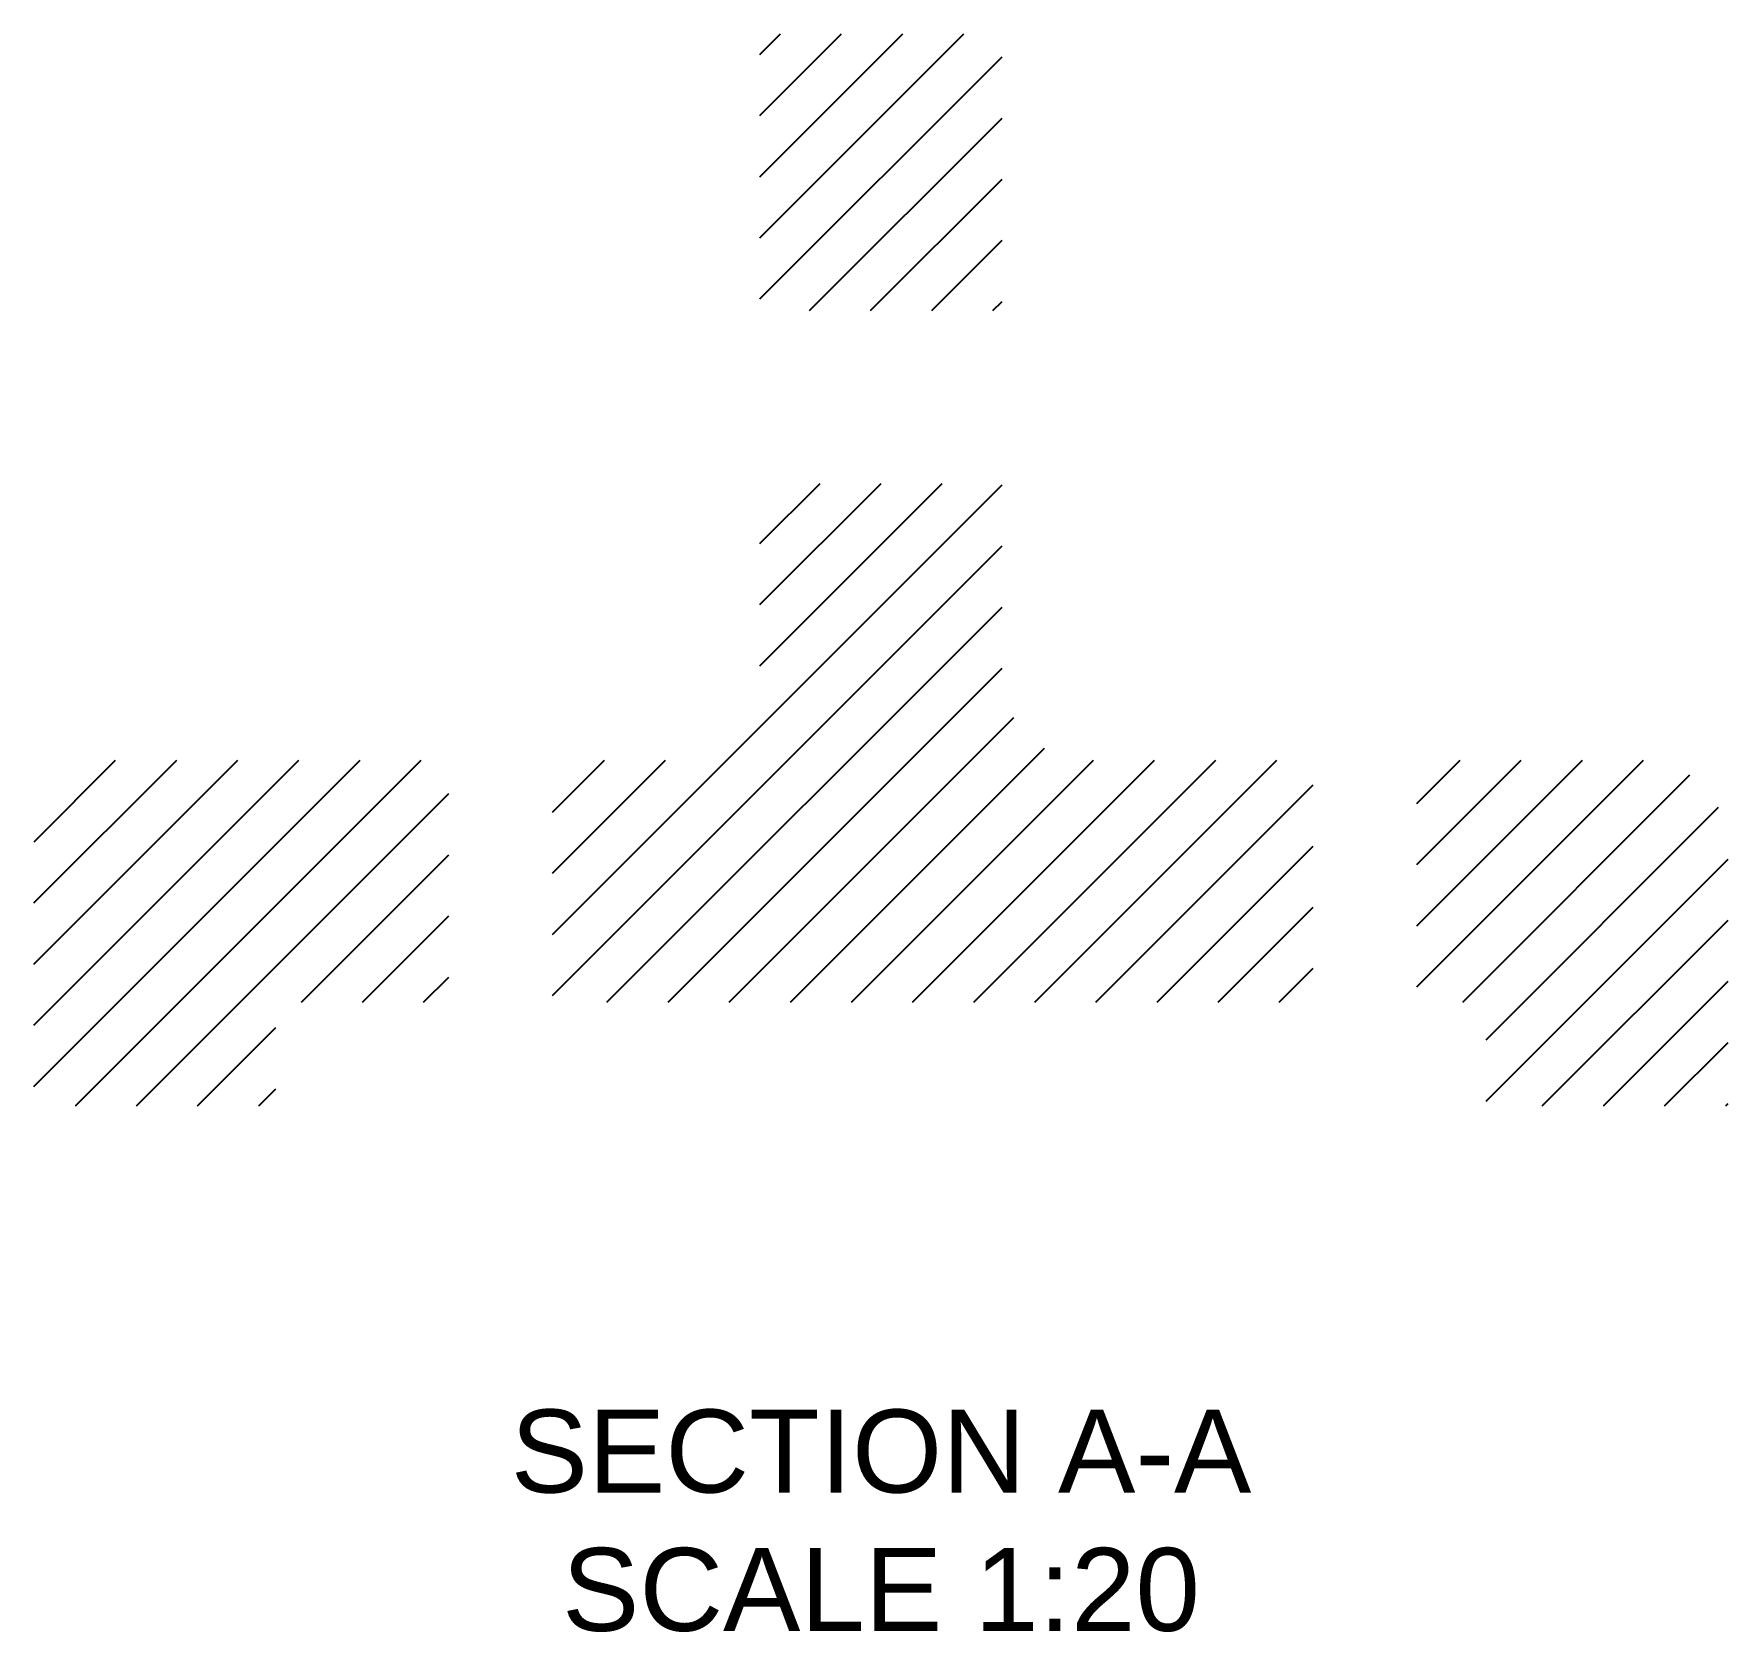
# Paper-space layout 'Layout3' of a CAD drawing. Header units: inches. Extents: x 1.38 to 6.28, y 0.16 to 4.78.
import ezdxf

# ---------------------------------------------------------------- set-up
doc = ezdxf.new("R2010")
doc.units = ezdxf.units.IN
doc.header["$MEASUREMENT"] = 0
doc.layers.add('MD_Annotation', color=7, linetype='Continuous', lineweight=25)
doc.layers.add('MD_Hatching', color=7, linetype='Continuous', lineweight=25)
doc.styles.get("Standard").update_dxf_attribs({"font": 'arial.ttf'})

psp = doc.layouts.new('Layout3')

# ---------------------------------------------------------------- hatches: boundary and pattern name
at = {"layer": 'MD_Hatching'}
h = psp.add_hatch(dxfattribs=at)
h.set_pattern_fill('ANSI31', color=256, style=0)
edge = h.paths.add_edge_path(flags=0)
edge.add_ellipse((4.4336, 2.9304), major_axis=(-0.25, 0), ratio=1, start_angle=0, end_angle=90, ccw=False)
edge.add_line((4.1836, 2.9304), (4.1836, 3.4804))
edge.add_line((4.1836, 3.4804), (3.4836, 3.4804))
edge.add_line((3.4836, 3.4804), (3.4836, 2.9304))
edge.add_ellipse((3.2336, 2.9304), major_axis=(0, -0.25), ratio=1, start_angle=0, end_angle=90, ccw=False)
edge.add_line((3.2336, 2.6804), (2.8836, 2.6804))
edge.add_line((2.8836, 2.6804), (2.8836, 1.9804))
edge.add_line((2.8836, 1.9804), (5.0836, 1.9804))
edge.add_line((5.0836, 1.9804), (5.0836, 2.6804))
edge.add_line((5.0836, 2.6804), (4.4336, 2.6804))
edge = h.paths.add_edge_path(flags=0)
edge.add_line((1.3836, 1.6804), (2.0836, 1.6804))
edge.add_line((2.0836, 1.6804), (2.0836, 1.9804))
edge.add_line((2.0836, 1.9804), (2.5836, 1.9804))
edge.add_line((2.5836, 1.9804), (2.5836, 2.6804))
edge.add_line((2.5836, 2.6804), (1.6336, 2.6804))
edge.add_ellipse((1.6336, 2.4304), major_axis=(-0.25, 0), ratio=1, start_angle=270, end_angle=360)
edge.add_line((1.3836, 2.4304), (1.3836, 1.6804))
edge = h.paths.add_edge_path(flags=0)
edge.add_line((5.5836, 1.6804), (6.2836, 1.6804))
edge.add_line((6.2836, 1.6804), (6.2836, 2.4304))
edge.add_ellipse((6.0336, 2.4304), major_axis=(0, 0.25), ratio=1, start_angle=270, end_angle=360)
edge.add_line((6.0336, 2.6804), (5.3836, 2.6804))
edge.add_line((5.3836, 2.6804), (5.3836, 1.9804))
edge.add_line((5.3836, 1.9804), (5.5836, 1.9804))
edge.add_line((5.5836, 1.9804), (5.5836, 1.6804))
h.paths.add_polyline_path([(4.1836, 3.9804), (4.1836, 4.7804), (3.4836, 4.7804), (3.4836, 3.9804)], flags=0)

# ---------------------------------------------------------------- texts
at = {"layer": 'MD_Annotation', "insert": (3.8336, 0.8025), "char_height": 0.24, "width": 2.24824, "attachment_point": 2}
psp.add_mtext('SECTION A-A\\PSCALE 1:20', dxfattribs=at)

doc.saveas('drawing.dxf')
